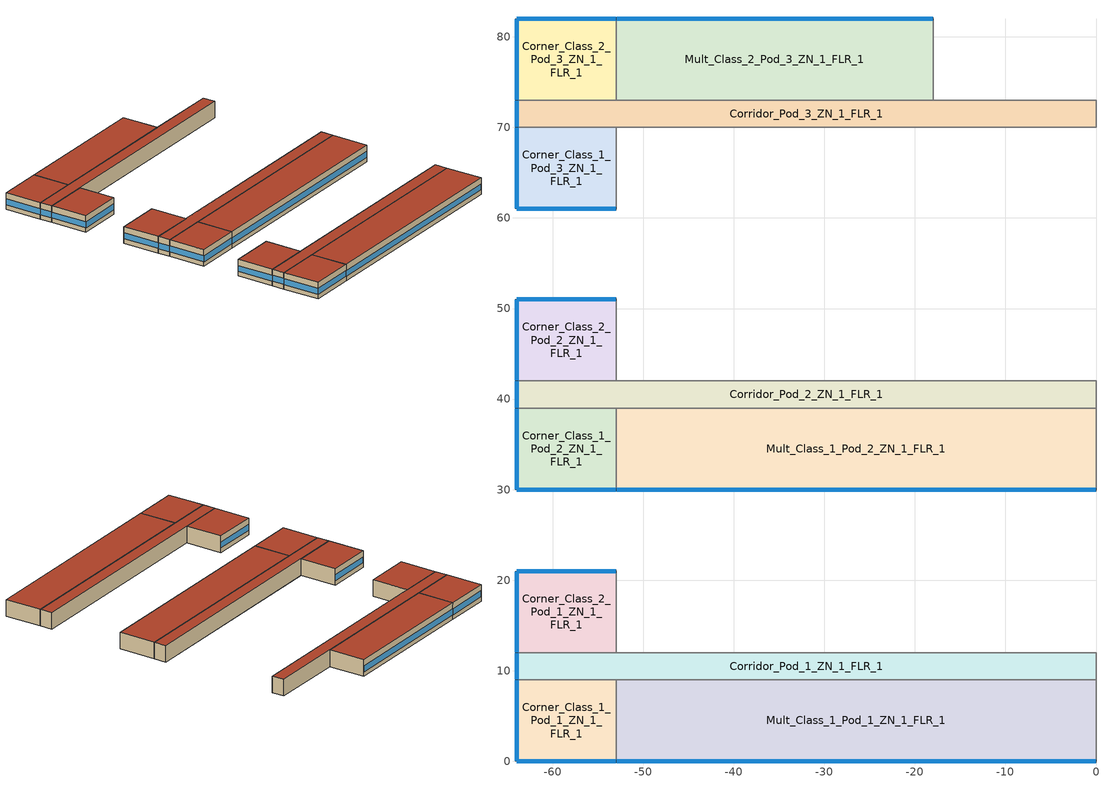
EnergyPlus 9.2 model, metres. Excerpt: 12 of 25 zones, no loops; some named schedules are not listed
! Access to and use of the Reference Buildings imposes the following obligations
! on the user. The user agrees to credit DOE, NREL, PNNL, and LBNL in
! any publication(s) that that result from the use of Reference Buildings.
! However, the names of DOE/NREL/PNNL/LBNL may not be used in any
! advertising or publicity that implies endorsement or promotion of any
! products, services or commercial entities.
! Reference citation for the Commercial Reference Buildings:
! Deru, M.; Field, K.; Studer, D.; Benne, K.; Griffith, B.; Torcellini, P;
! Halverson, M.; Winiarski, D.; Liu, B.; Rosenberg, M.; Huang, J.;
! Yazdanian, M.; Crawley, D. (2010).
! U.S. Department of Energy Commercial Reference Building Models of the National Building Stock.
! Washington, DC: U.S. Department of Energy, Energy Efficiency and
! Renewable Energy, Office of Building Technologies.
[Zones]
Corner_Class_1_Pod_1_ZN_1_FLR_1
 floor ground (ext-slab): -64,9 -53,9 -53,0 -64,0 z0
 wall outside (Steel Frame Non-res Ext Wall): -64,9 -64,0 -53,0 z0:4
 wall to Mult_Class_1_Pod_1_ZN_1_FLR_1 (int-walls): -53,0 -53,9 z0:4
 wall to Corridor_Pod_1_ZN_1_FLR_1 (int-walls): -53,9 -64,9 z0:4
 window (Window Non-res Fixed): -63.95,0 -53.05,0 z1.1:2.51; -64,8.95 -64,0.05 z1.1:2.52
 roof outside (IEAD Non-res Roof): -64,0 -53,0 -53,9 -64,9 z4
Corner_Class_1_Pod_2_ZN_1_FLR_1
 floor ground (ext-slab): -64,39 -53,39 -53,30 -64,30 z0
 wall outside (Steel Frame Non-res Ext Wall): -64,39 -64,30 -53,30 z0:4
 wall to Mult_Class_1_Pod_2_ZN_1_FLR_1 (int-walls): -53,30 -53,39 z0:4
 wall to Corridor_Pod_2_ZN_1_FLR_1 (int-walls): -53,39 -64,39 z0:4
 window (Window Non-res Fixed): -63.95,30 -53.05,30 z1.1:2.51; -64,38.95 -64,30.05 z1.1:2.52
 roof outside (IEAD Non-res Roof): -64,30 -53,30 -53,39 -64,39 z4
Corner_Class_1_Pod_3_ZN_1_FLR_1
 floor ground (ext-slab): -64,70 -53,70 -53,61 -64,61 z0
 wall outside (Steel Frame Non-res Ext Wall): -64,70 -64,61 -53,61 z0:4
 wall to Mult_Class_1_Pod_3_ZN_1_FLR_1 (int-walls): -53,61 -53,70 z0:4
 wall to Corridor_Pod_3_ZN_1_FLR_1 (int-walls): -53,70 -64,70 z0:4
 window (Window Non-res Fixed): -63.95,61 -53.05,61 z1.1:2.51; -64,69.95 -64,61.05 z1.1:2.52
 roof outside (IEAD Non-res Roof): -64,61 -53,61 -53,70 -64,70 z4
Corner_Class_2_Pod_1_ZN_1_FLR_1
 floor ground (ext-slab): -64,21 -53,21 -53,12 -64,12 z0
 wall outside (Steel Frame Non-res Ext Wall): -53,21 -64,21 -64,12 z0:4
 wall to Corridor_Pod_1_ZN_1_FLR_1 (int-walls): -64,12 -53,12 z0:4
 wall to Mult_Class_2_Pod_1_ZN_1_FLR_1 (int-walls): -53,12 -53,21 z0:4
 window (Window Non-res Fixed): -53.05,21 -63.95,21 z1.1:2.51; -64,20.95 -64,12.05 z1.1:2.52
 roof outside (IEAD Non-res Roof): -64,12 -53,12 -53,21 -64,21 z4
Corner_Class_2_Pod_2_ZN_1_FLR_1
 floor ground (ext-slab): -64,51 -53,51 -53,42 -64,42 z0
 wall outside (Steel Frame Non-res Ext Wall): -53,51 -64,51 -64,42 z0:4
 wall to Corridor_Pod_2_ZN_1_FLR_1 (int-walls): -64,42 -53,42 z0:4
 wall to Mult_Class_2_Pod_2_ZN_1_FLR_1 (int-walls): -53,42 -53,51 z0:4
 window (Window Non-res Fixed): -53.05,51 -63.95,51 z1.1:2.51; -64,50.95 -64,42.05 z1.1:2.52
 roof outside (IEAD Non-res Roof): -64,42 -53,42 -53,51 -64,51 z4
Corner_Class_2_Pod_3_ZN_1_FLR_1
 floor ground (ext-slab): -64,82 -53,82 -53,73 -64,73 z0
 wall outside (Steel Frame Non-res Ext Wall): -53,82 -64,82 -64,73 z0:4
 wall to Corridor_Pod_3_ZN_1_FLR_1 (int-walls): -64,73 -53,73 z0:4
 wall to Mult_Class_2_Pod_3_ZN_1_FLR_1 (int-walls): -53,73 -53,82 z0:4
 window (Window Non-res Fixed): -53.05,82 -63.95,82 z1.1:2.51; -64,81.95 -64,73.05 z1.1:2.52
 roof outside (IEAD Non-res Roof): -64,73 -53,73 -53,82 -64,82 z4
Corridor_Pod_1_ZN_1_FLR_1
 floor ground (ext-slab): -64,12 0,12 0,9 -64,9 z0
 wall outside (Steel Frame Non-res Ext Wall): -64,12 -64,9 z0:4
 wall to Mult_Class_1_Pod_1_ZN_1_FLR_1 (int-walls): -53,9 0,9 z0:4
 wall to Main_Corridor_ZN_1_FLR_1 (int-walls): 0,9 0,12 z0:4
 wall to Mult_Class_2_Pod_1_ZN_1_FLR_1 (int-walls): 0,12 -53,12 z0:4
 window (Window Non-res Fixed): -64,11.95 -64,9.05 z1.1:2.55
 roof outside (IEAD Non-res Roof): -64,9 0,9 0,12 -64,12 z4
Corridor_Pod_2_ZN_1_FLR_1
 floor ground (ext-slab): -64,42 0,42 0,39 -64,39 z0
 wall outside (Steel Frame Non-res Ext Wall): -64,42 -64,39 z0:4
 wall to Mult_Class_1_Pod_2_ZN_1_FLR_1 (int-walls): -53,39 0,39 z0:4
 wall to Main_Corridor_ZN_1_FLR_1 (int-walls): 0,39 0,42 z0:4
 wall to Mult_Class_2_Pod_2_ZN_1_FLR_1 (int-walls): 0,42 -53,42 z0:4
 window (Window Non-res Fixed): -64,41.95 -64,39.05 z1.1:2.55
 roof outside (IEAD Non-res Roof): -64,39 0,39 0,42 -64,42 z4
Corridor_Pod_3_ZN_1_FLR_1
 floor ground (ext-slab): -64,73 0,73 0,70 -64,70 z0
 wall outside (Steel Frame Non-res Ext Wall): -64,73 -64,70 z0:4
 wall to Mult_Class_1_Pod_3_ZN_1_FLR_1 (int-walls): -53,70 0,70 z0:4
 wall to Library_Media_Center_ZN_1_FLR_1 (int-walls): 0,70 0,73 z0:4
 wall to Computer_Class_ZN_1_FLR_1 (int-walls): 0,73 -18,73 z0:4
 wall to Mult_Class_2_Pod_3_ZN_1_FLR_1 (int-walls): -18,73 -53,73 z0:4
 window (Window Non-res Fixed): -64,72.95 -64,70.05 z1.1:2.55
 roof outside (IEAD Non-res Roof): -64,70 0,70 0,73 -64,73 z4
Mult_Class_1_Pod_1_ZN_1_FLR_1
 floor ground (ext-slab): -53,9 0,9 0,0 -53,0 z0
 wall outside (Steel Frame Non-res Ext Wall): -53,0 0,0 z0:4
 wall to Lobby_ZN_1_FLR_1 (int-walls): 0,0 0,9 z0:4
 window (Window Non-res Fixed): -52.95,0 -0.05,0 z1.1:2.5
 roof outside (IEAD Non-res Roof): -53,0 0,0 0,9 -53,9 z4
Mult_Class_1_Pod_2_ZN_1_FLR_1
 floor ground (ext-slab): -53,39 0,39 0,30 -53,30 z0
 wall outside (Steel Frame Non-res Ext Wall): -53,30 0,30 z0:4
 wall to Main_Corridor_ZN_1_FLR_1 (int-walls): 0,30 0,39 z0:4
 window (Window Non-res Fixed): -52.95,30 -0.05,30 z1.1:2.5
 roof outside (IEAD Non-res Roof): -53,30 0,30 0,39 -53,39 z4
Mult_Class_2_Pod_3_ZN_1_FLR_1
 floor ground (ext-slab): -53,82 -18,82 -18,73 -53,73 z0
 wall outside (Steel Frame Non-res Ext Wall): -18,82 -53,82 z0:4
 wall to Computer_Class_ZN_1_FLR_1 (int-walls): -18,73 -18,82 z0:4
 window (Window Non-res Fixed): -18.05,82 -52.95,82 z1.1:2.5
 roof outside (IEAD Non-res Roof): -53,73 -18,73 -18,82 -53,82 z4
[Building]
Ref Bldg Primary School Post1980_v1.3_5.0: North Axis {deg}=0; Terrain=City; Loads Convergence Tolerance Value=0.04; Temperature Convergence Tolerance Value {deltaC}=0.2; Solar Distribution=FullInteriorAndExterior; Maximum Number of Warmup Days=25; Minimum Number of Warmup Days=6
[Site:Location]
USA IL-CHICAGO-OHARE: Latitude {deg}=41.77; Longitude {deg}=-87.75; Time Zone {hr}=-6; Elevation {m}=190
[SizingPeriod:DesignDay] Day of Month=21; Humidity Condition Type=Wetbulb; Barometric Pressure {Pa}=99063; Rain Indicator=No; Snow Indicator=No; Daylight Saving Time Indicator=No; Solar Model Indicator=ASHRAEClearSky
Name | Month | Day Type | Maximum Dry-Bulb Temperature {C} | Daily Dry-Bulb Temperature Range {deltaC} | Wetbulb or DewPoint at Maximum Dry-Bulb {C} | Wind Speed {m/s} | Wind Direction {deg} | Sky Clearness
CHICAGO Ann Htg 99.6% Condns DB | 1 | WinterDesignDay | -20.6 | 0 | -20.6 | 4.9 | 270 | 0
CHICAGO Ann Clg .4% Condns WB=>MDB | 7 | SummerDesignDay | 31.2 | 10.7 | 25.5 | 5.3 | 230 | 1
[Site:WaterMainsTemperature]
Calculation Method=CORRELATION; Annual Average Outdoor Air Temperature {C}=9.69; Maximum Difference In Monthly Average Outdoor Air Temperatures {deltaC}=28.1
[Site:GroundTemperature:BuildingSurface]
19.527, 19.502, 19.536, 19.598, 20.002, 21.64, 22.225, 22.375, 21.449, 20.121, 19.802, 19.633
[Construction]
Steel Frame Non-res Ext Wall: Wood Siding, Steel Frame NonRes Wall Insulation, 1/2IN Gypsum
IEAD Non-res Roof: Roof Membrane, IEAD NonRes Roof Insulation, Metal Decking
ext-slab: HW CONCRETE, CP02 CARPET PAD
int-walls: 1/2IN Gypsum, 1/2IN Gypsum
Window Non-res Fixed: NonRes Fixed Assembly Window
InteriorFurnishings: Std Wood 6inch
[Material] Thermal Absorptance=0.9
Name | Roughness | Thickness {m} | Conductivity {W/m-K} | Density {kg/m3} | Specific Heat {J/kg-K} | Solar Absorptance | Visible Absorptance
Steel Frame NonRes Wall Insulation | MediumRough | 0.0895622 | 0.049 | 265 | 836.8 | 0.7 | 0.7
IEAD NonRes Roof Insulation | MediumRough | 0.153184 | 0.049 | 265 | 836.8 | 0.7 | 0.7
Std Wood 6inch | MediumSmooth | 0.15 | 0.12 | 540 | 1210 | 0.7 | 0.7
Wood Siding | MediumSmooth | 0.01 | 0.11 | 544.62 | 1210 | 0.78 | 0.78
1/2IN Gypsum | Smooth | 0.0127 | 0.16 | 784.9 | 830 | 0.92 | 0.92
HW CONCRETE | Rough | 0.1016 | 1.311 | 2240 | 836.8 | 0.7 | 0.7
Roof Membrane | VeryRough | 0.0095 | 0.16 | 1121.29 | 1460 | 0.7 | 0.7
Metal Decking | MediumSmooth | 0.0015 | 45.006 | 7680 | 418.4 | 0.7 | 0.3
[WindowMaterial:SimpleGlazingSystem]
NonRes Fixed Assembly Window: U-Factor {W/m2-K}=3.35002; Solar Heat Gain Coefficient=0.39
[Material:NoMass]
CP02 CARPET PAD: Roughness=VeryRough; Thermal Resistance {m2-K/W}=0.2165; Thermal Absorptance=0.9; Solar Absorptance=0.7; Visible Absorptance=0.8
[Zone] Type=1; Multiplier=1; Floor Area {m2}=autocalculate; Part of Total Floor Area=Yes
Corner_Class_1_Pod_1_ZN_1_FLR_1; Corner_Class_1_Pod_2_ZN_1_FLR_1; Corner_Class_1_Pod_3_ZN_1_FLR_1; Corner_Class_2_Pod_1_ZN_1_FLR_1; Corner_Class_2_Pod_2_ZN_1_FLR_1; Corner_Class_2_Pod_3_ZN_1_FLR_1; Corridor_Pod_1_ZN_1_FLR_1; Corridor_Pod_2_ZN_1_FLR_1; Corridor_Pod_3_ZN_1_FLR_1; Mult_Class_1_Pod_1_ZN_1_FLR_1; Mult_Class_1_Pod_2_ZN_1_FLR_1; Mult_Class_2_Pod_3_ZN_1_FLR_1
[People] Number of People Schedule=BLDG_OCC_SCH; Number of People Calculation Method=Area/Person; Fraction Radiant=0.3; Sensible Heat Fraction=AUTOCALCULATE; Activity Level Schedule=ACTIVITY_SCH; Enable ASHRAE 55 Comfort Warnings=No; Mean Radiant Temperature Calculation Type=ZoneAveraged; Work Efficiency Schedule=WORK_EFF_SCH; Clothing Insulation Calculation Method=ClothingInsulationSchedule; Clothing Insulation Schedule=CLOTHING_SCH; Air Velocity Schedule=AIR_VELO_SCH; Thermal Comfort Model 1 Type=FANGER
Name | Zone or ZoneList | Zone Floor Area per Person {m2/person}
Corner_Class_1_Pod_1_ZN_1_FLR_1 People | Corner_Class_1_Pod_1_ZN_1_FLR_1 | 4
Corner_Class_1_Pod_2_ZN_1_FLR_1 People | Corner_Class_1_Pod_2_ZN_1_FLR_1 | 4
Corner_Class_1_Pod_3_ZN_1_FLR_1 People | Corner_Class_1_Pod_3_ZN_1_FLR_1 | 4
Corner_Class_2_Pod_1_ZN_1_FLR_1 People | Corner_Class_2_Pod_1_ZN_1_FLR_1 | 4
Corner_Class_2_Pod_2_ZN_1_FLR_1 People | Corner_Class_2_Pod_2_ZN_1_FLR_1 | 4
Corner_Class_2_Pod_3_ZN_1_FLR_1 People | Corner_Class_2_Pod_3_ZN_1_FLR_1 | 4
Corridor_Pod_1_ZN_1_FLR_1 People | Corridor_Pod_1_ZN_1_FLR_1 | 10
Corridor_Pod_2_ZN_1_FLR_1 People | Corridor_Pod_2_ZN_1_FLR_1 | 10
Corridor_Pod_3_ZN_1_FLR_1 People | Corridor_Pod_3_ZN_1_FLR_1 | 10
Mult_Class_1_Pod_1_ZN_1_FLR_1 People | Mult_Class_1_Pod_1_ZN_1_FLR_1 | 4
Mult_Class_1_Pod_2_ZN_1_FLR_1 People | Mult_Class_1_Pod_2_ZN_1_FLR_1 | 4
Mult_Class_2_Pod_3_ZN_1_FLR_1 People | Mult_Class_2_Pod_3_ZN_1_FLR_1 | 4
[Lights] Schedule=BLDG_LIGHT_SCH; Design Level Calculation Method=Watts/Area; Watts per Zone Floor Area {W/m2}=21.52; Return Air Fraction=0; Fraction Radiant=0.37; Fraction Visible=0.2; Fraction Replaceable=1; Return Air Fraction Calculated from Plenum Temperature=No
Name | Zone or ZoneList
Corner_Class_1_Pod_1_ZN_1_FLR_1_Lights | Corner_Class_1_Pod_1_ZN_1_FLR_1
Corner_Class_1_Pod_2_ZN_1_FLR_1_Lights | Corner_Class_1_Pod_2_ZN_1_FLR_1
Corner_Class_1_Pod_3_ZN_1_FLR_1_Lights | Corner_Class_1_Pod_3_ZN_1_FLR_1
Corner_Class_2_Pod_1_ZN_1_FLR_1_Lights | Corner_Class_2_Pod_1_ZN_1_FLR_1
Corner_Class_2_Pod_2_ZN_1_FLR_1_Lights | Corner_Class_2_Pod_2_ZN_1_FLR_1
Corner_Class_2_Pod_3_ZN_1_FLR_1_Lights | Corner_Class_2_Pod_3_ZN_1_FLR_1
Corridor_Pod_1_ZN_1_FLR_1_Lights | Corridor_Pod_1_ZN_1_FLR_1
Corridor_Pod_2_ZN_1_FLR_1_Lights | Corridor_Pod_2_ZN_1_FLR_1
Corridor_Pod_3_ZN_1_FLR_1_Lights | Corridor_Pod_3_ZN_1_FLR_1
Mult_Class_1_Pod_1_ZN_1_FLR_1_Lights | Mult_Class_1_Pod_1_ZN_1_FLR_1
Mult_Class_1_Pod_2_ZN_1_FLR_1_Lights | Mult_Class_1_Pod_2_ZN_1_FLR_1
Mult_Class_2_Pod_3_ZN_1_FLR_1_Lights | Mult_Class_2_Pod_3_ZN_1_FLR_1
[ElectricEquipment] Schedule=BLDG_EQUIP_SCH; Design Level Calculation Method=Watts/Area; Fraction Latent=0; Fraction Radiant=0.5; Fraction Lost=0
Name | Zone or ZoneList | Watts per Zone Floor Area {W/m2}
Corner_Class_1_Pod_1_ZN_1_FLR_1_PlugMisc_Equip | Corner_Class_1_Pod_1_ZN_1_FLR_1 | 15
Corner_Class_1_Pod_2_ZN_1_FLR_1_PlugMisc_Equip | Corner_Class_1_Pod_2_ZN_1_FLR_1 | 15
Corner_Class_1_Pod_3_ZN_1_FLR_1_PlugMisc_Equip | Corner_Class_1_Pod_3_ZN_1_FLR_1 | 15
Corner_Class_2_Pod_1_ZN_1_FLR_1_PlugMisc_Equip | Corner_Class_2_Pod_1_ZN_1_FLR_1 | 15
Corner_Class_2_Pod_2_ZN_1_FLR_1_PlugMisc_Equip | Corner_Class_2_Pod_2_ZN_1_FLR_1 | 15
Corner_Class_2_Pod_3_ZN_1_FLR_1_PlugMisc_Equip | Corner_Class_2_Pod_3_ZN_1_FLR_1 | 15
Corridor_Pod_1_ZN_1_FLR_1_PlugMisc_Equip | Corridor_Pod_1_ZN_1_FLR_1 | 4
Corridor_Pod_2_ZN_1_FLR_1_PlugMisc_Equip | Corridor_Pod_2_ZN_1_FLR_1 | 4
Corridor_Pod_3_ZN_1_FLR_1_PlugMisc_Equip | Corridor_Pod_3_ZN_1_FLR_1 | 4
Mult_Class_1_Pod_1_ZN_1_FLR_1_PlugMisc_Equip | Mult_Class_1_Pod_1_ZN_1_FLR_1 | 15
Mult_Class_1_Pod_2_ZN_1_FLR_1_PlugMisc_Equip | Mult_Class_1_Pod_2_ZN_1_FLR_1 | 15
Mult_Class_2_Pod_3_ZN_1_FLR_1_PlugMisc_Equip | Mult_Class_2_Pod_3_ZN_1_FLR_1 | 15
[Exterior:Lights]
Exterior Facade Lighting: Schedule=ALWAYS_ON; Design Level {W}=10519; Control Option=AstronomicalClock
[ZoneInfiltration:DesignFlowRate] Schedule=INFIL_SCH; Design Flow Rate Calculation Method=Flow/ExteriorWallArea; Flow per Exterior Surface Area {m3/s-m2}=0.001133; Constant Term Coefficient=1; Temperature Term Coefficient=0; Velocity Term Coefficient=0; Velocity Squared Term Coefficient=0
Name | Zone or ZoneList
Corner_Class_1_Pod_1_ZN_1_FLR_1_Infiltration | Corner_Class_1_Pod_1_ZN_1_FLR_1
Corner_Class_1_Pod_2_ZN_1_FLR_1_Infiltration | Corner_Class_1_Pod_2_ZN_1_FLR_1
Corner_Class_1_Pod_3_ZN_1_FLR_1_Infiltration | Corner_Class_1_Pod_3_ZN_1_FLR_1
Corner_Class_2_Pod_1_ZN_1_FLR_1_Infiltration | Corner_Class_2_Pod_1_ZN_1_FLR_1
Corner_Class_2_Pod_2_ZN_1_FLR_1_Infiltration | Corner_Class_2_Pod_2_ZN_1_FLR_1
Corner_Class_2_Pod_3_ZN_1_FLR_1_Infiltration | Corner_Class_2_Pod_3_ZN_1_FLR_1
Corridor_Pod_1_ZN_1_FLR_1_Infiltration | Corridor_Pod_1_ZN_1_FLR_1
Corridor_Pod_2_ZN_1_FLR_1_Infiltration | Corridor_Pod_2_ZN_1_FLR_1
Corridor_Pod_3_ZN_1_FLR_1_Infiltration | Corridor_Pod_3_ZN_1_FLR_1
Mult_Class_1_Pod_1_ZN_1_FLR_1_Infiltration | Mult_Class_1_Pod_1_ZN_1_FLR_1
Mult_Class_1_Pod_2_ZN_1_FLR_1_Infiltration | Mult_Class_1_Pod_2_ZN_1_FLR_1
Mult_Class_2_Pod_3_ZN_1_FLR_1_Infiltration | Mult_Class_2_Pod_3_ZN_1_FLR_1
[InternalMass] Construction=InteriorFurnishings
Name | Zone or ZoneList | Surface Area {m2}
Corner_Class_1_Pod_1_ZN_1_FLR_1 Internal Mass | Corner_Class_1_Pod_1_ZN_1_FLR_1 | 198
Corner_Class_1_Pod_2_ZN_1_FLR_1 Internal Mass | Corner_Class_1_Pod_2_ZN_1_FLR_1 | 198
Corner_Class_1_Pod_3_ZN_1_FLR_1 Internal Mass | Corner_Class_1_Pod_3_ZN_1_FLR_1 | 198
Corner_Class_2_Pod_1_ZN_1_FLR_1 Internal Mass | Corner_Class_2_Pod_1_ZN_1_FLR_1 | 198
Corner_Class_2_Pod_2_ZN_1_FLR_1 Internal Mass | Corner_Class_2_Pod_2_ZN_1_FLR_1 | 198
Corner_Class_2_Pod_3_ZN_1_FLR_1 Internal Mass | Corner_Class_2_Pod_3_ZN_1_FLR_1 | 198
Corridor_Pod_1_ZN_1_FLR_1 Internal Mass | Corridor_Pod_1_ZN_1_FLR_1 | 384
Corridor_Pod_2_ZN_1_FLR_1 Internal Mass | Corridor_Pod_2_ZN_1_FLR_1 | 384
Corridor_Pod_3_ZN_1_FLR_1 Internal Mass | Corridor_Pod_3_ZN_1_FLR_1 | 384
Mult_Class_1_Pod_1_ZN_1_FLR_1 Internal Mass | Mult_Class_1_Pod_1_ZN_1_FLR_1 | 954
Mult_Class_1_Pod_2_ZN_1_FLR_1 Internal Mass | Mult_Class_1_Pod_2_ZN_1_FLR_1 | 954
Mult_Class_2_Pod_3_ZN_1_FLR_1 Internal Mass | Mult_Class_2_Pod_3_ZN_1_FLR_1 | 630
[AvailabilityManager:NightCycle] Applicability Schedule=ALWAYS_ON; Fan Schedule=HVACOperationSchd; Control Type=CycleOnAny; Thermostat Tolerance {deltaC}=1; Cycling Run Time Control Type=FixedRunTime; Cycling Run Time {s}=1800
PSZ-AC_1:6 Availability Manager; PSZ-AC_2:5 Availability Manager; PSZ-AC_2:7 Availability Manager; VAV_OTHER Availability Manager; VAV_POD_1 Availability Manager; VAV_POD_2 Availability Manager; VAV_POD_3 Availability Manager
[UtilityCost:Tariff]
Name | Output Meter | Conversion Factor Choice | Demand Window Length | Monthly Charge or Variable | Group
PSI_LLF_LowLoadFactorService | Electricity:Facility | kWh | HalfHour | 15 | Comm Elect
PSI_CS_CommercialElectricService | Electricity:Facility | kWh |  | 9.4 | Comm Elect
IN_EIAMonthlyRateGas | Gas:Facility | MCF |  | 0 | Comm Gas
[UtilityCost:Charge:Block] Source Variable=totalEnergy; Season=Annual; Category Variable=EnergyCharges
Name | Utility Cost Charge Block | Tariff | Block Size 1 Value or Variable | Block 1 Cost per Unit Value or Variable | Block Size 2 Value or Variable | Block 2 Cost per Unit Value or Variable | Block Size 3 Value or Variable | Block 3 Cost per Unit Value or Variable | Block Size 4 Value or Variable | Block 4 Cost per Unit Value or Variable | Block Size Multiplier Value or Variable
 | AnnualEnergyCharge | PSI_LLF_LowLoadFactorService | 300 | 0.108222 | 700 | 0.087021 | 1500 | 0.07842 | remaining | 0.05832
 | AnnualDemandBaseCharge | PSI_LLF_LowLoadFactorService | 190 | 0 | 110 | 0.051773 | remaining | 0.046965 |  |  | TotalDemand
 | AnnualEnergyCharge | PSI_CS_CommercialElectricService | 300 | 0.082409 | 700 | 0.072873 | 1500 | 0.061696 | remaining | 0.041179
[UtilityCost:Charge:Simple] Season=Annual
Name | Utility Cost Charge Simple | Tariff | Source Variable | Category Variable | Cost per Unit Value or Variable
 | FuelCostAdjustEnergyCharge | PSI_LLF_LowLoadFactorService | totalEnergy | EnergyCharges | 0.002028
 | QualPollutionControlAdjustEnergyCharge | PSI_LLF_LowLoadFactorService | totalEnergy | EnergyCharges | 0.000536
 | SoxNoxRiderAdjustEnergyCharge | PSI_LLF_LowLoadFactorService | totalEnergy | EnergyCharges | 0.001127
 | DSMRiderAdjustEnergyCharge | PSI_LLF_LowLoadFactorService | totalEnergy | EnergyCharges | -0.00037
 | PurchPowerTrackerAdjustEnergyCharge | PSI_LLF_LowLoadFactorService | totalEnergy | EnergyCharges | -3.1e-05
 | MidwestISOAdjustEnergyCharge | PSI_LLF_LowLoadFactorService | totalEnergy | EnergyCharges | -0.000216
 | CleanCoalRiderEnergyCharge | PSI_LLF_LowLoadFactorService | totalEnergy | EnergyCharges | 0.000833
 | TaxofeightPercent | PSI_LLF_LowLoadFactorService | SubTotal | Taxes | 0.08
 | FuelCostAdjustEnergyCharge | PSI_CS_CommercialElectricService | totalEnergy | EnergyCharges | 0.002028
 | QualPollutionControlAdjustEnergyCharge | PSI_CS_CommercialElectricService | totalEnergy | EnergyCharges | 0.000536
 | SoxNoxRiderAdjustEnergyCharge | PSI_CS_CommercialElectricService | totalEnergy | EnergyCharges | 0.001127
 | DSMRiderAdjustEnergyCharge | PSI_CS_CommercialElectricService | totalEnergy | EnergyCharges | 0.000021
 | PurchPowerTrackerAdjustEnergyCharge | PSI_CS_CommercialElectricService | totalEnergy | EnergyCharges | 0.000034
 | MidwestISOAdjustEnergyCharge | PSI_CS_CommercialElectricService | totalEnergy | EnergyCharges | -0.000203
 | CleanCoalRiderEnergyCharge | PSI_CS_CommercialElectricService | totalEnergy | EnergyCharges | 0.000807
 | TaxofeightPercent | PSI_CS_CommercialElectricService | SubTotal | Taxes | 0.08
 | MonthlyRateGasCharge | IN_EIAMonthlyRateGas | totalEnergy | EnergyCharges | IN_MonthlyGasRates
 | TaxofEightPercent | IN_EIAMonthlyRateGas | SubTotal | Taxes | 0.08
[UtilityCost:Qualify] Variable=TotalDemand; Threshold Value or Variable=75; Season=Annual; Threshold Test=Count
Name | Utility Cost Qualify | Tariff | Qualify Type | Number of Months
 | MinDemand75kw | PSI_LLF_LowLoadFactorService | Minimum | 12
 | MaxDemand75kw | PSI_CS_CommercialElectricService | Maximum | 1
[UtilityCost:Variable]
IN_MonthlyGasRates: Tariff=IN_EIAMonthlyRateGas; Variable Type=Currency; January Value=8.22; February Value=7.51; March Value=8.97; April Value=9.01; May Value=9.16; June Value=10.44; July Value=10.32; August Value=10.13; September Value=9.2; October Value=8.18; November Value=7.83; December Value=7.63
[Schedule:Compact]
BLDG_OCC_SCH: Through: 6/30, For: Weekdays SummerDesignDay, Until: 08:00, 0, Until: 16:00, 0.75, Until: 21:00, 0.15, Until: 24:00, 0, For: AllOtherDays, Until: 24:00, 0, Through: 9/1, For: Weekdays SummerDesignDay, Until: 08:00, 0, Until: 21:00, 0.15, Until: 24:00, 0, For: AllOtherDays, Until: 24:00, 0, Through: 12/31, For: Weekdays SummerDesignDay, Until: 08:00, 0, Until: 16:00, 0.75, Until: 21:00, 0.15, Until: 24:00, 0, For: AllOtherDays, Until: 24:00, 0
WORK_EFF_SCH: Through: 12/31, For: AllDays, Until: 24:00, 0
CLOTHING_SCH: Through: 04/30, For: AllDays, Until: 24:00, 1.1, Through: 09/30, For: AllDays, Until: 24:00, 0.6, Through: 12/31, For: AllDays, Until: 24:00, 1.1
ACTIVITY_SCH: Through: 12/31, For: AllDays, Until: 24:00, 120
AIR_VELO_SCH: Through: 12/31, For: AllDays, Until: 24:00, 0.2
